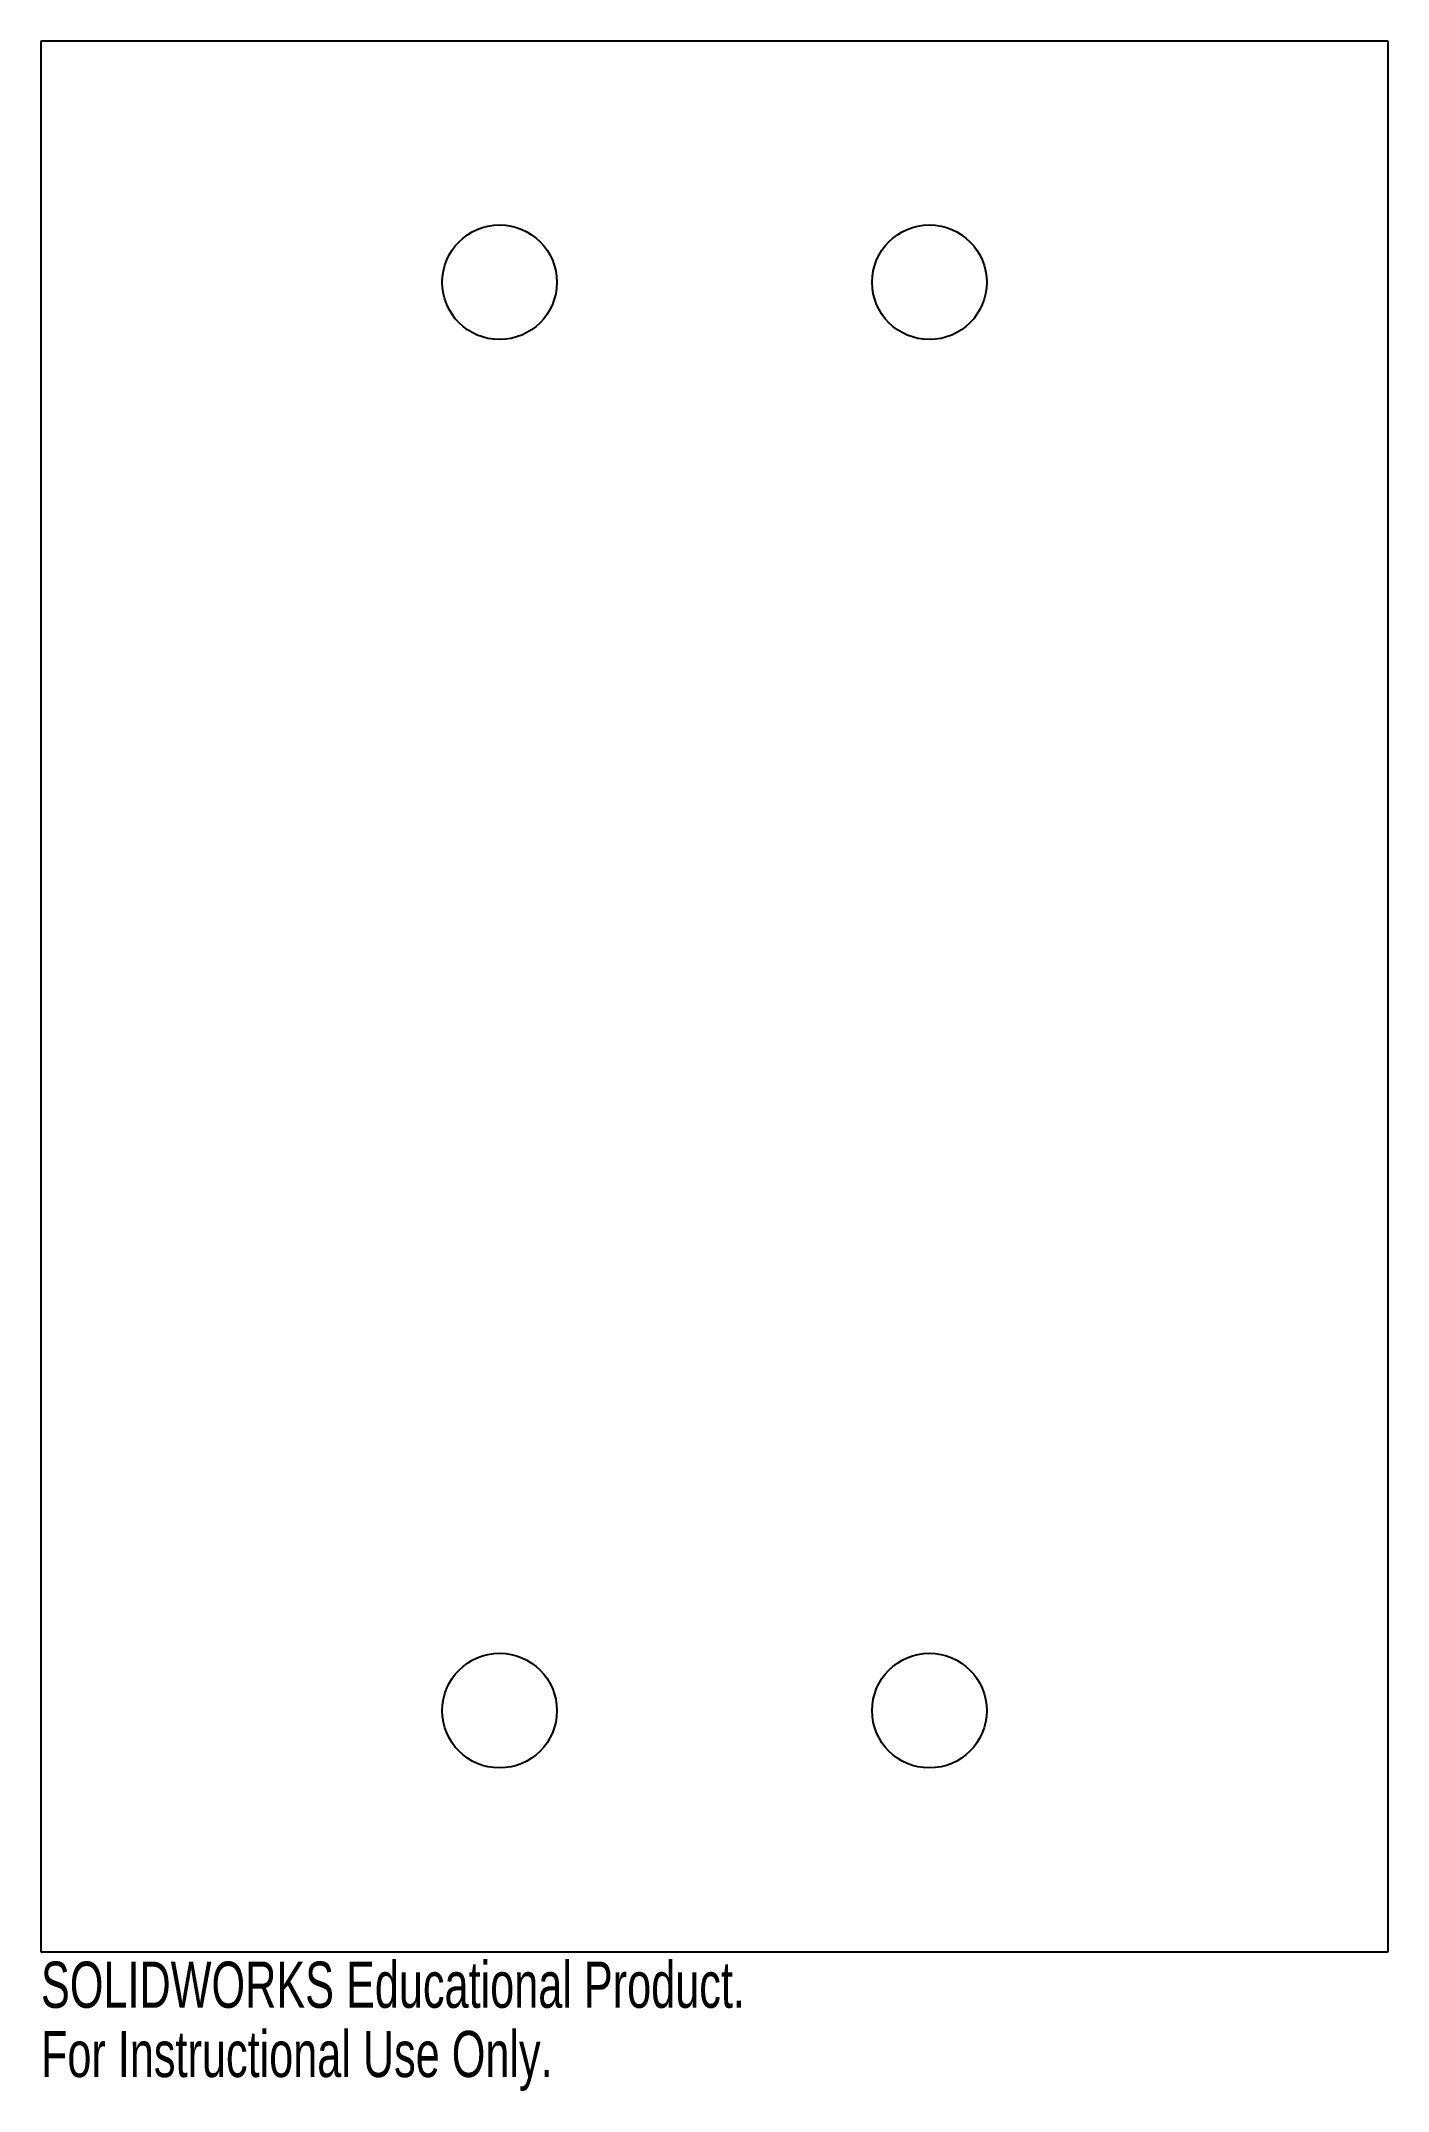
# Model space of a CAD drawing. Header units: millimetres. Extents: x -70 to 70, y -115 to 100.
import ezdxf

# ---------------------------------------------------------------- set-up
doc = ezdxf.new("R2010")
doc.units = ezdxf.units.MM
doc.styles.add('SLDTEXTSTYLE0', font='TXT', dxfattribs={"width": 0.7})

msp = doc.modelspace()

# ---------------------------------------------------------------- linework, layer by layer
at = {"color": 7, "linetype": 'Continuous', "lineweight": 25}
for p, q in [((-70.5, 100), (-70.5, -100)), ((70.5, 100), (-70.5, 100)), ((70.5, -100), (70.5, 100)), ((-70.5, -100), (70.5, -100))]:
    msp.add_line(p, q, dxfattribs=at)
for centre in [(-22.5, 74.75), (22.5, 74.75), (-22.5, -74.75), (22.5, -74.75)]:
    msp.add_circle(centre, 6, dxfattribs=at)

# ---------------------------------------------------------------- texts
at = {"color": 7, "linetype": 'Continuous', "char_height": 4.8336, "attachment_point": 1, "style": 'SLDTEXTSTYLE0'}
for s, insert in [('SOLIDWORKS Educational Product.', (-70.5, -101.02)), ('For Instructional Use Only.', (-70.5, -108.27))]:
    msp.add_mtext(s, dxfattribs=dict(at, insert=insert))

doc.saveas('drawing.dxf')
